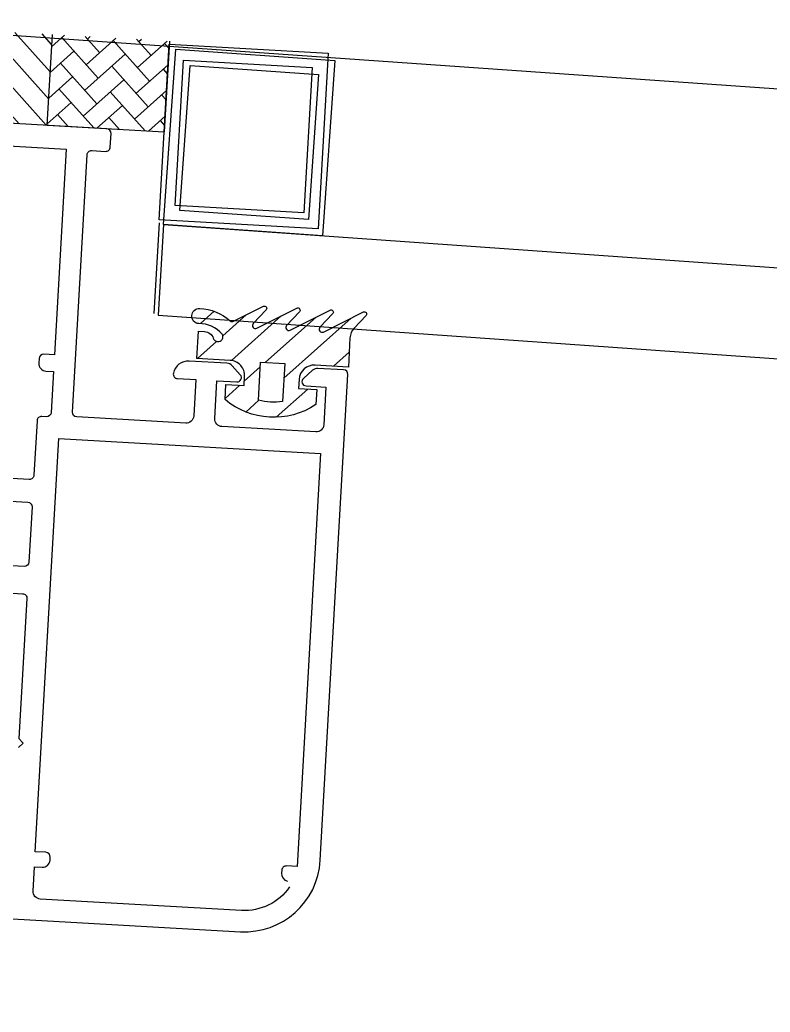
# Model space of a CAD drawing. Header units: millimetres. Extents: x 62878 to 70819, y -67946 to -61850.
# Drawn here: x 66243.75 to 66248.7, y -61867.57 to -61861.02 of the extents above; entities that cross this region are included whole.
import ezdxf

# ---------------------------------------------------------------- set-up
doc = ezdxf.new("R2010")
doc.units = ezdxf.units.MM
doc.layers.add('DOGRAMA', color=171, linetype='Continuous', lineweight=0)
doc.layers.add('DOĞRAMA-yeni', color=40, linetype='Continuous')

# ---------------------------------------------------------------- blocks, each defined once
blk = doc.blocks.new('SPANDREL PAN.101')
at = {"layer": 'DOĞRAMA-yeni', "color": 122}
for p, q in [((37908.99054671216, 32649.26690666394), (38009.80055261936, 32656.27843454252)), ((37911.5573778455, 32648.26601809233), (37918.09579167117, 32648.7207772247)), ((37911.5573778455, 32648.26601809233), (37911.60464758378, 32647.66788301408)), ((37911.60464758378, 32647.66788301408), (37917.88946462465, 32648.10500400715))]:
    blk.add_line(p, q, dxfattribs=at)
for points in [[(37911.47689207537, 32649.42322249986), (37912.52436158218, 32649.49607599871), (37912.60484735233, 32648.33887159118), (37911.5573778455, 32648.26601809233)], [(37911.58358950447, 32649.33040192767), (37912.43154100998, 32649.38937856961), (37912.49814992322, 32648.43169216337), (37911.6501984177, 32648.37271552145)]]:
    blk.add_lwpolyline(points, close=True, dxfattribs=at)

msp = doc.modelspace()

# ---------------------------------------------------------------- hatches: boundary and pattern name
at = {"layer": 'DOGRAMA', "lineweight": -2}
h = msp.add_hatch(dxfattribs=at)
h.set_pattern_fill('ANSI31', color=256, scale=0.03999999999999999, angle=689.3418585370952, style=0)
h.set_pattern_definition([(311.751433957095, (66110.50403511839, -61867.67686918747), (-0.09474717012250801, -0.08456934287185003), [])])
h.paths.add_polyline_path([(66243.65490139424, -61861.67364692141, 0.4142135623420975), (66243.62588721985, -61861.69954436683), (66242.32548022128, -61861.62573455666, 0.1532309010706403), (66242.25964159265, -61861.02103192317), (66243.68734371007, -61861.10206687792)])
h.paths.add_polyline_path([(66243.92942085079, -61861.71677263438), (66243.68079883972, -61861.70266109586, 0.4142135623575963), (66243.65490139424, -61861.67364692141), (66243.68734371007, -61861.10206687792), (66243.9634215311, -61861.11773678094)])
h = msp.add_hatch(dxfattribs=at)
h.set_pattern_fill('AR-HBONE', color=256, scale=0.03, angle=689.3418585370952, style=0)
h.set_pattern_definition([(221.7514339570951, (66246.79190724471, -61897.75578070352), (-0.009616844646291, -0.1694329256639602), [0.3599999999999982, -0.1199999999999996]), (311.751433957095, (66246.70238235957, -61897.83568874402), (-0.009616844646291, -0.1694329256639602), [0.36, -0.12])])
h.paths.add_polyline_path([(66244.45205750104, -61861.74643697175), (66244.70165577331, -61861.76060392194), (66244.73565645365, -61861.16156806845), (66243.9634215311, -61861.11773678094), (66243.92942085079, -61861.71677263438)])
h = msp.add_hatch(dxfattribs=at)
h.set_pattern_fill('ANSI31', color=256, scale=0.05, angle=689.3418585370952, style=0)
h.set_pattern_definition([(221.7514339570951, (66350.35143199685, -61881.29036931184), (0.1057116785898125, -0.118433962653135), [])])
edge = h.paths.add_edge_path(flags=16)
edge.add_arc((66245.42443539188, -61863.14378490175), 0.4000000000089139, 255.21447492995958, 278.2883929956712, ccw=False)
edge.add_line((66245.3223547934, -61863.53054005869), (66245.33663045269, -61863.27902651022))
edge.add_line((66245.33663045269, -61863.27902651022), (66245.49637334698, -61863.28809335828))
edge.add_line((66245.49637334698, -61863.28809335828), (66245.48209768767, -61863.53960690676))
edge = h.paths.add_edge_path()
edge.add_arc((66245.4244353919, -61863.14378490178), 0.4999999999963249, 229.8815363111133, 303.62133160280143, ccw=False)
edge.add_line((66245.10225034496, -61863.52614179727), (66245.10791712505, -61863.42630248834))
edge.add_line((66245.10791712505, -61863.42630248834), (66245.22772429572, -61863.43310262442))
edge.add_line((66245.22772429572, -61863.43310262442), (66245.23112436372, -61863.37319903907))
edge.add_arc((66245.13128505483, -61863.367532259), 0.09999999998556108, 356.7514339481606, 446.7514339481607)
edge.add_line((66245.1369518349, -61863.2676929501), (66244.91730535525, -61863.25522603399))
edge.add_line((66244.91730535525, -61863.25522603399), (66244.92750555938, -61863.07551527793))
edge.add_line((66244.92750555938, -61863.07551527793), (66244.96692151396, -61863.07775248839))
edge.add_arc((66244.96323810691, -61863.14264803916), 0.06499999998000693, 18.34209842840039, 86.75143394313318, ccw=False)
edge.add_arc((66245.05596437858, -61863.11190615538), 0.03268943075562988, 198.3420984389223, 392.1817130626025)
edge.add_arc((66244.93287335352, -61863.22478828276), 0.1992591642959837, 40.83521242892574, 91.10111958845087)
edge.add_arc((66244.9331983822, -61862.97571071165), 0.05002797726276065, 87.72359258319949, 265.23682887845786, ccw=False)
edge.add_arc((66244.92216444202, -61863.24880497102), 0.3233450412081685, 48.365771070245785, 87.69208122446122, ccw=False)
edge.add_arc((66245.15027356021, -61862.99218843312), 0.02000000000878008, 228.365771075292, 296.7514339573291)
edge.add_line((66245.15927597601, -61863.01004778669), (66245.35576309307, -61862.91100395963))
edge.add_arc((66245.36251490492, -61862.92439847481), 0.01500000000576932, -43.24856606665901, 116.75143394179301, ccw=False)
edge.add_line((66245.37344072669, -61862.93467594624), (66245.28908076079, -61863.02435772833))
edge.add_arc((66245.30364852314, -61863.03806102354), 0.01999999999453488, 136.751433944664, 296.7514339294853)
edge.add_line((66245.31265093893, -61863.05592037711), (66245.57540957266, -61862.92347087576))
edge.add_arc((66245.5821613845, -61862.93686539093), 0.01499999999927213, -43.248566084499885, 116.7514339543028, ccw=False)
edge.add_line((66245.59308720626, -61862.94714286235), (66245.50872724043, -61863.03682464441))
edge.add_arc((66245.52329500277, -61863.05052793965), 0.0199999999939059, 136.7514338857356, 296.7514338922591)
edge.add_line((66245.53229741854, -61863.06838729321), (66245.79505605227, -61862.93593779184))
edge.add_arc((66245.80180786412, -61862.94933230703), 0.01500000001226652, -43.24856608690237, 116.75143392928311, ccw=False)
edge.add_line((66245.81273368589, -61862.95960977847), (66245.72837371999, -61863.04929156056))
edge.add_arc((66245.74294148234, -61863.06299485577), 0.01999999998954965, 136.7514339598466, 296.7514339760938)
edge.add_line((66245.75194389814, -61863.08085420933), (66246.01470253186, -61862.94840470799))
edge.add_arc((66246.02145434372, -61862.96179922317), 0.01500000001231944, -43.24856598808782, 116.7514339914278, ccw=False)
edge.add_line((66246.0323801655, -61862.97207669458), (66245.95366999635, -61863.05575226464))
edge.add_arc((66246.0265088081, -61863.12426874069), 0.09999999994276304, 136.7514339628831, 176.7514339633917)
edge.add_line((66245.92666949925, -61863.11860196065), (66245.91569844435, -61863.31189383454))
edge.add_line((66245.91569844435, -61863.31189383454), (66245.69605196478, -61863.29942691841))
edge.add_arc((66245.69038518473, -61863.39926622731), 0.09999999998473645, 86.75143395648492, 176.7514339564849)
edge.add_line((66245.59054587584, -61863.39359944726), (66245.58714580779, -61863.45350303259))
edge.add_line((66245.58714580779, -61863.45350303259), (66245.70695297851, -61863.46030316864))
edge.add_line((66245.70695297851, -61863.46030316864), (66245.70128619843, -61863.56014247758))

# ---------------------------------------------------------------- linework, layer by layer
for p, q in [((66243.92942085079, -61861.71677263442), (66243.9634215311, -61861.11773678094)), ((66243.92942085079, -61861.71677263442), (66243.9634215311, -61861.11773678094)), ((66244.73565645365, -61861.16156806845), (66244.70165577331, -61861.76060392194)), ((66243.92942085079, -61861.71677263442), (66244.70165577331, -61861.76060392194)), ((66244.66765509298, -61862.3596397754), (66244.6336544127, -61862.95867562889))]:
    msp.add_line(p, q, dxfattribs=at)
for points in [[(66244.7345230976, -61861.18153593026), (66245.78283584121, -61861.24103712081), (66245.71710119257, -61862.39917310418), (66244.66878844902, -61862.33967191364)], [(66244.8286956265, -61861.28704201922), (66245.67732975222, -61861.33520964967), (66245.62292866374, -61862.29366701523), (66244.77429453796, -61862.24549938478)]]:
    msp.add_lwpolyline(points, close=True, dxfattribs=at)
at = {"layer": 'DOGRAMA', "lineweight": -2, "ltscale": 0.5}
for points in [[(66242.92709472668, -61866.9083153641), (66245.20343096985, -61867.0375179493, 0.4142135623730951), (66245.7309614147, -61866.56665530501), (66245.91286505439, -61863.36181348895, 0.4142135623730951), (66245.88461329573, -61863.33016166229), (66245.71559532968, -61863.32056837033, 0.1991096956269791), (66245.67947195069, -61863.33319162231), (66245.6192596257, -61863.38693588455, 0.6680969080520953), (66245.63649156608, -61863.43627165891), (66245.76798991984, -61863.44373537491), (66245.75382296974, -61863.6933336472, -0.4142135623730951), (66245.70106992521, -61863.74041991161), (66245.08206620999, -61863.70528587526, -0.4142135623730951), (66245.03497994551, -61863.65253283079), (66245.04914689568, -61863.40293455853), (66245.18065523339, -61863.41039884121, 0.6680969080520438), (66245.20335901657, -61863.36332977888), (66245.14961475434, -61863.30311745392, 0.1989616347782854), (66245.115141758, -61863.28648722173), (66244.86553350181, -61863.27231970492, 0.3728392455561729), (66244.76186300075, -61863.35228771839, 0.4568501953068724), (66244.7895646925, -61863.38820093038), (66244.90937186326, -61863.39500106646), (66244.89577159108, -61863.63461540783, -0.4142135623730951), (66244.84301854658, -61863.68170167226), (66244.12417552245, -61863.64090085593, -0.4142135623730951), (66244.09592376379, -61863.60924902921), (66244.19225902468, -61861.91198077772, -0.4142135623730951), (66244.22391085135, -61861.88372901904), (66244.31376622937, -61861.88882912112, 0.4142135623730951), (66244.34541805608, -61861.86057736244), (66244.35051815814, -61861.77072198443, 0.4142135623730951), (66244.32226639945, -61861.73907015774), (66242.255592705, -61861.62176781065, 0.4142135623730951)], [(66245.52847675176, -61866.74218915426, -0.2621398995659221), (66245.21136446192, -61866.89774291682), (66243.88350165341, -61866.82237474211, -0.4142135623730951), (66243.83641538899, -61866.76962169762), (66243.84548223708, -61866.60987880337), (66243.8954018915, -61866.6127121934, 0.4142135623730951), (66243.94815493599, -61866.565625929), (66243.94928829206, -61866.5456580672, 0.4142135623730951), (66243.92103653337, -61866.51400624051), (66243.85114901711, -61866.51003949447), (66244.00585211252, -61863.78442636125), (66245.73307215673, -61863.8824616561), (66245.57836906129, -61866.6080747894), (66245.50848154502, -61866.60410804336, 0.4142135623730951), (66245.47682971838, -61866.63235980201), (66245.47569636235, -61866.65232766377, 0.3618128521052944), (66245.5137864323, -61866.70374151212)], [(66241.98469878014, -61864.10039978845), (66243.80177420232, -61864.20353518543, -0.4142135623730951), (66243.83002596095, -61864.23518701211), (66243.80934221376, -61864.59960048964, -0.4142135623730951), (66243.77769038707, -61864.6278522483), (66243.45820459852, -61864.60971855214, 0.4142135623730951)], [(66243.52787584157, -61864.7939627322), (66243.76749018297, -61864.80756300435, -0.4142135623730951), (66243.79574194163, -61864.83921483102), (66243.74332422612, -61865.76272843847), (66243.77157598484, -61865.79438026514), (66243.73992415813, -61865.8226320238)]]:
    msp.add_lwpolyline(points, format="xyb", dxfattribs=at)
at = {"layer": 'DOGRAMA', "linetype": 'ByBlock', "lineweight": -2}
msp.add_lwpolyline([(66242.75627301037, -61861.8004273523), (66244.05418402626, -61861.87409549297), (66243.97711581748, -61863.23191009417), (66243.90722830131, -61863.22794334812, 0.4142135623730951), (66243.87557647456, -61863.25619510678), (66243.87387644057, -61863.28614689945, 0.4142135623730951), (66243.92096270496, -61863.33889994393), (66243.97088235946, -61863.34173333397), (66243.95558205328, -61863.61129946803, -0.4142135623730951), (66243.92393022659, -61863.63955122668), (66243.8939784339, -61863.63785119266, 0.4142135623730951), (66243.86232660724, -61863.66610295132), (66243.8419261991, -61864.02552446339, -0.4142135623730951), (66243.81027437234, -61864.05377622206), (66242.54231514919, -61863.98180811539, -0.4142135623730951)], format="xyb", dxfattribs=at)
at = {"layer": 'DOGRAMA', "lineweight": -2}
for points in [[(66245.70128619843, -61863.56014247758, -0.3333333333332296), (66245.10225034496, -61863.52614179727), (66245.10791712505, -61863.42630248834), (66245.22772429572, -61863.43310262442), (66245.23112436372, -61863.37319903907, 0.4142135623730951), (66245.1369518349, -61863.2676929501), (66244.91730535525, -61863.25522603399), (66244.92750555938, -61863.07551527793), (66244.96692151396, -61863.07775248839, -0.3076847592325949), (66245.02493575026, -61863.12219319129, 1.128701775595035), (66245.0836315098, -61863.09449556281, 0.2229122392588673), (66244.92904419429, -61863.0255659143, -0.9785310008372164), (66244.9351855111, -61862.9257222147, -0.1732976222504512), (66245.13698610352, -61863.00713645958, 0.3075716929246892), (66245.15927597601, -61863.01004778669), (66245.35576309307, -61862.91100395963, -0.8390996311771624), (66245.37344072669, -61862.93467594624), (66245.28908076079, -61863.02435772833, 0.8390996311772869), (66245.31265093893, -61863.05592037711), (66245.57540957266, -61862.92347087576, -0.8390996311771624), (66245.59308720626, -61862.94714286235), (66245.50872724043, -61863.03682464441, 0.839099631177325), (66245.53229741854, -61863.06838729321), (66245.79505605227, -61862.93593779184, -0.8390996311769768), (66245.81273368589, -61862.95960977847), (66245.72837371999, -61863.04929156056, 0.8390996311770358), (66245.75194389814, -61863.08085420933), (66246.01470253186, -61862.94840470799, -0.8390996311781366), (66246.0323801655, -61862.97207669458), (66245.95366999635, -61863.05575226464, 0.1763269807084491), (66245.92666949925, -61863.11860196065), (66245.91569844435, -61863.31189383454), (66245.69605196478, -61863.29942691841, 0.4142135623728453), (66245.59054587584, -61863.39359944726), (66245.58714580779, -61863.45350303259), (66245.70695297851, -61863.46030316864)], [(66245.48209768767, -61863.53960690676, -0.1010205144335734), (66245.3223547934, -61863.53054005869), (66245.33663045269, -61863.27902651022), (66245.49637334698, -61863.28809335828)], [(66245.48209768767, -61863.53960690676, -0.1010205144335734), (66245.3223547934, -61863.53054005869), (66245.33663045269, -61863.27902651022), (66245.49637334698, -61863.28809335828)]]:
    msp.add_lwpolyline(points, format="xyb", close=True, dxfattribs=at)

# ---------------------------------------------------------------- block references
at = {"layer": 'DOĞRAMA-yeni', "rotation": 352.0025886531575}
msp.add_blockref('SPANDREL PAN.101', (24159.55475126874, -88918.53957366491), dxfattribs=at)

doc.saveas('drawing.dxf')
